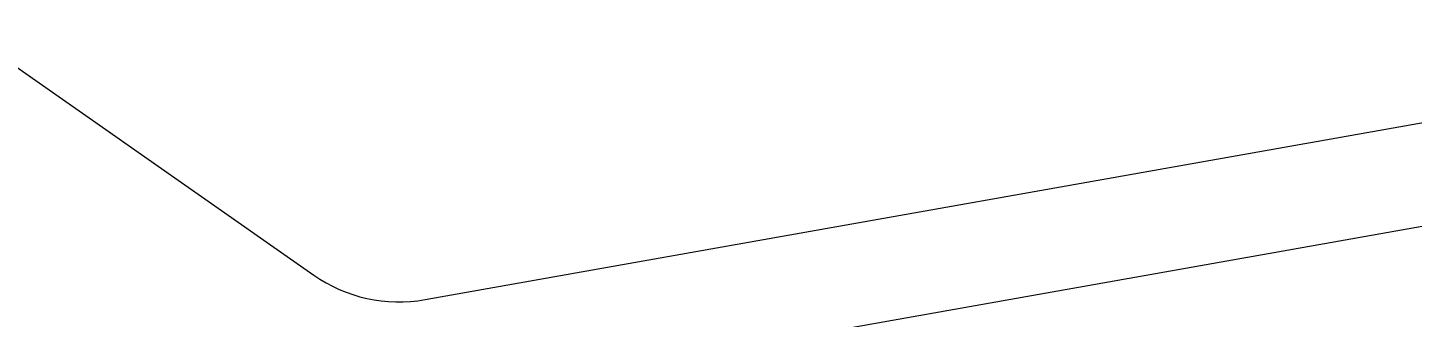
# Model space of a CAD drawing. Header units: millimetres. Extents: x 0 to 627661, y -95767 to 300888.
# Drawn here: x 508930.79 to 508935.89, y 25959.32 to 25960.38 of the extents above; entities that cross this region are included whole.
import ezdxf
from ezdxf.enums import TextEntityAlignment as Align

# ---------------------------------------------------------------- set-up
doc = ezdxf.new("R2018")
doc.units = ezdxf.units.MM
for name, color, linetype, lineweight in [('АР_Маркер экспликации', 239, 'Continuous', 13), ('АР_Номер помещения', 250, 'Continuous', 9), ('АР_Размеры', 175, 'Continuous', 9), ('АР_Сущ Несущая стена', 250, 'Continuous', 50)]:
    doc.layers.add(name, color=color, linetype=linetype, lineweight=lineweight)
doc.layers.add('АР_Названия помещений', color=124, linetype='Continuous', lineweight=5, plot=False)
doc.layers.add('АР_Помещения_площадь', color=19, linetype='Continuous', lineweight=9, plot=False)
doc.styles.add('ISOCPEUR', font='', dxfattribs={"height": 250})
doc.styles.get("Standard").update_dxf_attribs({"font": 'GOST.TTF'})
doc.styles.get('ISOCPEUR').set_extended_font_data('ISOCPEUR', italic=True)

# ---------------------------------------------------------------- blocks, each defined once
blk = doc.blocks.new('*U236')
at = {"color": 7, "style": 'ISOCPEUR', "width": 0.7, "flags": 1}
blk.add_attdef('КАТЕГОРИЯ', (-499.1655, -2092.1864), '', height=250, dxfattribs=at)
at = {"layer": 'АР_Номер помещения', "color": 7, "style": 'ISOCPEUR', "width": 0.7}
blk.add_attdef('НОМЕР_ПОМЕЩЕНИЯ', text='', height=300, dxfattribs=at).set_placement((-13874.5004, 6637.5515), align=Align.MIDDLE_CENTER)
at = {"layer": 'АР_Помещения_площадь', "color": 7, "lineweight": 30, "width": 0.7, "flags": 104}
blk.add_attdef('ИМЯ_ПОМЕЩЕНИЯ', text='', height=100, dxfattribs=at).set_placement((157.6277, 1217.1414), align=Align.MIDDLE_CENTER)
at = {"layer": 'АР_Помещения_площадь', "color": 7, "style": 'ISOCPEUR', "width": 0.7}
blk.add_attdef('ПЛОЩАДЬ_ПОМЕЩЕНИЯ', text='', height=200, dxfattribs=at).set_placement((-12654.5821, 407.6716), align=Align.MIDDLE_RIGHT)
blk = doc.blocks.new('*U234')
at = {"color": 7, "style": 'ISOCPEUR', "width": 0.7, "flags": 1}
blk.add_attdef('КАТЕГОРИЯ', (-499.1655, -2092.1864), '', height=250, dxfattribs=at)
at = {"layer": 'АР_Номер помещения', "color": 7, "style": 'ISOCPEUR', "width": 0.7}
blk.add_attdef('НОМЕР_ПОМЕЩЕНИЯ', text='', height=300, dxfattribs=at).set_placement((-17424.9012, 1870.773), align=Align.MIDDLE_CENTER)
at = {"layer": 'АР_Помещения_площадь', "color": 7, "lineweight": 30, "width": 0.7, "flags": 104}
blk.add_attdef('ИМЯ_ПОМЕЩЕНИЯ', text='', height=100, dxfattribs=at).set_placement((157.6277, 1217.1414), align=Align.MIDDLE_CENTER)
at = {"layer": 'АР_Помещения_площадь', "color": 7, "style": 'ISOCPEUR', "width": 0.7}
blk.add_attdef('ПЛОЩАДЬ_ПОМЕЩЕНИЯ', text='', height=200, dxfattribs=at).set_placement((-12452.8113, 399.3563), align=Align.MIDDLE_RIGHT)

msp = doc.modelspace()

# ---------------------------------------------------------------- linework, layer by layer
at = {"layer": 'АР_Размеры', "color": 5, "lineweight": 9, "ltscale": 100, "transparency": 33554687}
for points in [[(508976.6968, 25970.6544), (508937.0747, 25963.6318), (508936.6796, 25963.0665), (508936.786, 25962.4663), (508937.7464, 25962.6365), (508938.1507, 25960.3555, -0.414362), (508937.9038, 25960.0022), (508931.301, 25958.8319, -0.414326), (508930.0995, 25959.6716)], [(508976.6968, 25970.6544), (508937.0747, 25963.6318), (508936.6796, 25963.0665), (508936.786, 25962.4663), (508937.7464, 25962.6365), (508938.1507, 25960.3555, -0.414362), (508937.9038, 25960.0022), (508931.301, 25958.8319, -0.414326), (508930.0995, 25959.6716)], [(508976.6968, 25970.6544), (508937.0747, 25963.6318), (508936.6796, 25963.0665), (508936.786, 25962.4663), (508937.7464, 25962.6365), (508938.1507, 25960.3555, -0.414362), (508937.9038, 25960.0022), (508931.301, 25958.8319, -0.414326), (508930.0995, 25959.6716)], [(508976.6968, 25970.6544), (508937.0747, 25963.6318), (508936.6796, 25963.0665), (508936.786, 25962.4663), (508937.7464, 25962.6365), (508938.1507, 25960.3555, -0.414362), (508937.9038, 25960.0022), (508931.301, 25958.8319, -0.414326), (508930.0995, 25959.6716)], [(508976.6968, 25970.6544), (508937.0747, 25963.6318), (508936.6796, 25963.0665), (508936.786, 25962.4663), (508937.7464, 25962.6365), (508938.1507, 25960.3555, -0.414362), (508937.9038, 25960.0022), (508931.301, 25958.8319, -0.414326), (508930.0995, 25959.6716)], [(508976.6968, 25970.6544), (508937.0747, 25963.6318), (508936.6796, 25963.0665), (508936.786, 25962.4663), (508937.7464, 25962.6365), (508938.1507, 25960.3555, -0.414362), (508937.9038, 25960.0022), (508931.301, 25958.8319, -0.414326), (508930.0995, 25959.6716)], [(508976.6968, 25970.6544), (508937.0747, 25963.6318), (508936.6796, 25963.0665), (508936.786, 25962.4663), (508937.7464, 25962.6365), (508938.1507, 25960.3555, -0.414362), (508937.9038, 25960.0022), (508931.301, 25958.8319, -0.414326), (508930.0995, 25959.6716)], [(508976.6968, 25970.6544), (508937.0747, 25963.6318), (508936.6796, 25963.0665), (508936.786, 25962.4663), (508937.7464, 25962.6365), (508938.1507, 25960.3555, -0.414362), (508937.9038, 25960.0022), (508931.301, 25958.8319, -0.414326), (508930.0995, 25959.6716)], [(508976.6968, 25970.6544), (508937.0747, 25963.6318), (508936.6796, 25963.0665), (508936.786, 25962.4663), (508937.7464, 25962.6365), (508938.1507, 25960.3555, -0.414362), (508937.9038, 25960.0022), (508931.301, 25958.8319, -0.414326), (508930.0995, 25959.6716)], [(508976.6968, 25970.6544), (508937.0747, 25963.6318), (508936.6796, 25963.0665), (508936.786, 25962.4663), (508937.7464, 25962.6365), (508938.1507, 25960.3555, -0.414362), (508937.9038, 25960.0022), (508931.301, 25958.8319, -0.414326), (508930.0995, 25959.6716)], [(508976.6968, 25970.6544), (508937.0747, 25963.6318), (508936.6796, 25963.0665), (508936.786, 25962.4663), (508937.7464, 25962.6365), (508938.1507, 25960.3555, -0.414362), (508937.9038, 25960.0022), (508931.301, 25958.8319, -0.414326), (508930.0995, 25959.6716)], [(508976.6968, 25970.6544), (508937.0747, 25963.6318), (508936.6796, 25963.0665), (508936.786, 25962.4663), (508937.7464, 25962.6365), (508938.1507, 25960.3555, -0.414362), (508937.9038, 25960.0022), (508931.301, 25958.8319, -0.414326), (508930.0995, 25959.6716)], [(508976.6968, 25970.6544), (508937.0747, 25963.6318), (508936.6796, 25963.0665), (508936.786, 25962.4663), (508937.7464, 25962.6365), (508938.1507, 25960.3555, -0.414362), (508937.9038, 25960.0022), (508931.301, 25958.8319, -0.414326), (508930.0995, 25959.6716)], [(508976.6968, 25970.6544), (508937.0747, 25963.6318), (508936.6796, 25963.0665), (508936.786, 25962.4663), (508937.7464, 25962.6365), (508938.1507, 25960.3555, -0.414362), (508937.9038, 25960.0022), (508931.301, 25958.8319, -0.414326), (508930.0995, 25959.6716)], [(508976.6968, 25970.6544), (508937.0747, 25963.6318), (508936.6796, 25963.0665), (508936.786, 25962.4663), (508937.7464, 25962.6365), (508938.1507, 25960.3555, -0.414362), (508937.9038, 25960.0022), (508931.301, 25958.8319, -0.414326), (508930.0995, 25959.6716)], [(508976.6968, 25970.6544), (508937.0747, 25963.6318), (508936.6796, 25963.0665), (508936.786, 25962.4663), (508937.7464, 25962.6365), (508938.1507, 25960.3555, -0.414362), (508937.9038, 25960.0022), (508931.301, 25958.8319, -0.414326), (508930.0995, 25959.6716)], [(508976.6968, 25970.6544), (508937.0747, 25963.6318), (508936.6796, 25963.0665), (508936.786, 25962.4663), (508937.7464, 25962.6365), (508938.1507, 25960.3555, -0.414362), (508937.9038, 25960.0022), (508931.301, 25958.8319, -0.414326), (508930.0995, 25959.6716)], [(508976.6968, 25970.6544), (508937.0747, 25963.6318), (508936.6796, 25963.0665), (508936.786, 25962.4663), (508937.7464, 25962.6365), (508938.1507, 25960.3555, -0.414362), (508937.9038, 25960.0022), (508931.301, 25958.8319, -0.414326), (508930.0995, 25959.6716)], [(508976.6968, 25970.6544), (508937.0747, 25963.6318), (508936.6796, 25963.0665), (508936.786, 25962.4663), (508937.7464, 25962.6365), (508938.1507, 25960.3555, -0.414362), (508937.9038, 25960.0022), (508931.301, 25958.8319, -0.414326), (508930.0995, 25959.6716)], [(508976.6968, 25970.6544), (508937.0747, 25963.6318), (508936.6796, 25963.0665), (508936.786, 25962.4663), (508937.7464, 25962.6365), (508938.1507, 25960.3555, -0.414362), (508937.9038, 25960.0022), (508931.301, 25958.8319, -0.414326), (508930.0995, 25959.6716)], [(508976.6968, 25970.6544), (508937.0747, 25963.6318), (508936.6796, 25963.0665), (508936.786, 25962.4663), (508937.7464, 25962.6365), (508938.1507, 25960.3555, -0.414362), (508937.9038, 25960.0022), (508931.301, 25958.8319, -0.414326), (508930.0995, 25959.6716)], [(508976.6968, 25970.6544), (508937.0747, 25963.6318), (508936.6796, 25963.0665), (508936.786, 25962.4663), (508937.7464, 25962.6365), (508938.1507, 25960.3555, -0.414362), (508937.9038, 25960.0022), (508931.301, 25958.8319, -0.414326), (508930.0995, 25959.6716)], [(508976.6968, 25970.6544), (508937.0747, 25963.6318), (508936.6796, 25963.0665), (508936.786, 25962.4663), (508937.7464, 25962.6365), (508938.1507, 25960.3555, -0.414362), (508937.9038, 25960.0022), (508931.301, 25958.8319, -0.414326), (508930.0995, 25959.6716)], [(508976.6968, 25970.6544), (508937.0747, 25963.6318), (508936.6796, 25963.0665), (508936.786, 25962.4663), (508937.7464, 25962.6365), (508938.1507, 25960.3555, -0.414362), (508937.9038, 25960.0022), (508931.301, 25958.8319, -0.414326), (508930.0995, 25959.6716)], [(508976.6968, 25970.6544), (508937.0747, 25963.6318), (508936.6796, 25963.0665), (508936.786, 25962.4663), (508937.7464, 25962.6365), (508938.1507, 25960.3555, -0.414362), (508937.9038, 25960.0022), (508931.301, 25958.8319, -0.414326), (508930.0995, 25959.6716)], [(508976.6968, 25970.6544), (508937.0747, 25963.6318), (508936.6796, 25963.0665), (508936.786, 25962.4663), (508937.7464, 25962.6365), (508938.1507, 25960.3555, -0.414362), (508937.9038, 25960.0022), (508931.301, 25958.8319, -0.414326), (508930.0995, 25959.6716)], [(508976.6968, 25970.6544), (508937.0747, 25963.6318), (508936.6796, 25963.0665), (508936.786, 25962.4663), (508937.7464, 25962.6365), (508938.1507, 25960.3555, -0.414362), (508937.9038, 25960.0022), (508931.301, 25958.8319, -0.414326), (508930.0995, 25959.6716)], [(508976.6968, 25970.6544), (508937.0747, 25963.6318), (508936.6796, 25963.0665), (508936.786, 25962.4663), (508937.7464, 25962.6365), (508938.1507, 25960.3555, -0.414362), (508937.9038, 25960.0022), (508931.301, 25958.8319, -0.414326), (508930.0995, 25959.6716)], [(508976.6968, 25970.6544), (508937.0747, 25963.6318), (508936.6796, 25963.0665), (508936.786, 25962.4663), (508937.7464, 25962.6365), (508938.1507, 25960.3555, -0.414362), (508937.9038, 25960.0022), (508931.301, 25958.8319, -0.414326), (508930.0995, 25959.6716)], [(508976.6968, 25970.6544), (508937.0747, 25963.6318), (508936.6796, 25963.0665), (508936.786, 25962.4663), (508937.7464, 25962.6365), (508938.1507, 25960.3555, -0.414362), (508937.9038, 25960.0022), (508931.301, 25958.8319, -0.414326), (508930.0995, 25959.6716)], [(508976.6968, 25970.6544), (508937.0747, 25963.6318), (508936.6796, 25963.0665), (508936.786, 25962.4663), (508937.7464, 25962.6365), (508938.1507, 25960.3555, -0.414362), (508937.9038, 25960.0022), (508931.301, 25958.8319, -0.414326), (508930.0995, 25959.6716)], [(508976.6968, 25970.6544), (508937.0747, 25963.6318), (508936.6796, 25963.0665), (508936.786, 25962.4663), (508937.7464, 25962.6365), (508938.1507, 25960.3555, -0.414362), (508937.9038, 25960.0022), (508931.301, 25958.8319, -0.414326), (508930.0995, 25959.6716)], [(508976.6968, 25970.6544), (508937.0747, 25963.6318), (508936.6796, 25963.0665), (508936.786, 25962.4663), (508937.7464, 25962.6365), (508938.1507, 25960.3555, -0.414362), (508937.9038, 25960.0022), (508931.301, 25958.8319, -0.414326), (508930.0995, 25959.6716)], [(508976.6968, 25970.6544), (508937.0747, 25963.6318), (508936.6796, 25963.0665), (508936.786, 25962.4663), (508937.7464, 25962.6365), (508938.1507, 25960.3555, -0.414362), (508937.9038, 25960.0022), (508931.301, 25958.8319, -0.414326), (508930.0995, 25959.6716)], [(508976.6968, 25970.6544), (508937.0747, 25963.6318), (508936.6796, 25963.0665), (508936.786, 25962.4663), (508937.7464, 25962.6365), (508938.1507, 25960.3555, -0.414362), (508937.9038, 25960.0022), (508931.301, 25958.8319, -0.414326), (508930.0995, 25959.6716)], [(508976.6968, 25970.6544), (508937.0747, 25963.6318), (508936.6796, 25963.0665), (508936.786, 25962.4663), (508937.7464, 25962.6365), (508938.1507, 25960.3555, -0.414362), (508937.9038, 25960.0022), (508931.301, 25958.8319, -0.414326), (508930.0995, 25959.6716)], [(508976.6968, 25970.6544), (508937.0747, 25963.6318), (508936.6796, 25963.0665), (508936.786, 25962.4663), (508937.7464, 25962.6365), (508938.1507, 25960.3555, -0.414362), (508937.9038, 25960.0022), (508931.301, 25958.8319, -0.414326), (508930.0995, 25959.6716)], [(508976.6968, 25970.6544), (508937.0747, 25963.6318), (508936.6796, 25963.0665), (508936.786, 25962.4663), (508937.7464, 25962.6365), (508938.1507, 25960.3555, -0.414362), (508937.9038, 25960.0022), (508931.301, 25958.8319, -0.414326), (508930.0995, 25959.6716)], [(508976.6968, 25970.6544), (508937.0747, 25963.6318), (508936.6796, 25963.0665), (508936.786, 25962.4663), (508937.7464, 25962.6365), (508938.1507, 25960.3555, -0.414362), (508937.9038, 25960.0022), (508931.301, 25958.8319, -0.414326), (508930.0995, 25959.6716)], [(508976.6968, 25970.6544), (508937.0747, 25963.6318), (508936.6796, 25963.0665), (508936.786, 25962.4663), (508937.7464, 25962.6365), (508938.1507, 25960.3555, -0.414362), (508937.9038, 25960.0022), (508931.301, 25958.8319, -0.414326), (508930.0995, 25959.6716)], [(508976.6968, 25970.6544), (508937.0747, 25963.6318), (508936.6796, 25963.0665), (508936.786, 25962.4663), (508937.7464, 25962.6365), (508938.1507, 25960.3555, -0.414362), (508937.9038, 25960.0022), (508931.301, 25958.8319, -0.414326), (508930.0995, 25959.6716)], [(508976.6968, 25970.6544), (508937.0747, 25963.6318), (508936.6796, 25963.0665), (508936.786, 25962.4663), (508937.7464, 25962.6365), (508938.1507, 25960.3555, -0.414362), (508937.9038, 25960.0022), (508931.301, 25958.8319, -0.414326), (508930.0995, 25959.6716)], [(508976.6968, 25970.6544), (508937.0747, 25963.6318), (508936.6796, 25963.0665), (508936.786, 25962.4663), (508937.7464, 25962.6365), (508938.1507, 25960.3555, -0.414362), (508937.9038, 25960.0022), (508931.301, 25958.8319, -0.414326), (508930.0995, 25959.6716)], [(508976.6968, 25970.6544), (508937.0747, 25963.6318), (508936.6796, 25963.0665), (508936.786, 25962.4663), (508937.7464, 25962.6365), (508938.1507, 25960.3555, -0.414362), (508937.9038, 25960.0022), (508931.301, 25958.8319, -0.414326), (508930.0995, 25959.6716)], [(508976.6968, 25970.6544), (508937.0747, 25963.6318), (508936.6796, 25963.0665), (508936.786, 25962.4663), (508937.7464, 25962.6365), (508938.1507, 25960.3555, -0.414362), (508937.9038, 25960.0022), (508931.301, 25958.8319, -0.414326), (508930.0995, 25959.6716)], [(508976.6968, 25970.6544), (508937.0747, 25963.6318), (508936.6796, 25963.0665), (508936.786, 25962.4663), (508937.7464, 25962.6365), (508938.1507, 25960.3555, -0.414362), (508937.9038, 25960.0022), (508931.301, 25958.8319, -0.414326), (508930.0995, 25959.6716)], [(508976.6968, 25970.6544), (508937.0747, 25963.6318), (508936.6796, 25963.0665), (508936.786, 25962.4663), (508937.7464, 25962.6365), (508938.1507, 25960.3555, -0.414362), (508937.9038, 25960.0022), (508931.301, 25958.8319, -0.414326), (508930.0995, 25959.6716)], [(508976.6968, 25970.6544), (508937.0747, 25963.6318), (508936.6796, 25963.0665), (508936.786, 25962.4663), (508937.7464, 25962.6365), (508938.1507, 25960.3555, -0.414362), (508937.9038, 25960.0022), (508931.301, 25958.8319, -0.414326), (508930.0995, 25959.6716)], [(508976.6968, 25970.6544), (508937.0747, 25963.6318), (508936.6796, 25963.0665), (508936.786, 25962.4663), (508937.7464, 25962.6365), (508938.1507, 25960.3555, -0.414362), (508937.9038, 25960.0022), (508931.301, 25958.8319, -0.414326), (508930.0995, 25959.6716)], [(508976.6968, 25970.6544), (508937.0747, 25963.6318), (508936.6796, 25963.0665), (508936.786, 25962.4663), (508937.7464, 25962.6365), (508938.1507, 25960.3555, -0.414362), (508937.9038, 25960.0022), (508931.301, 25958.8319, -0.414326), (508930.0995, 25959.6716)], [(508976.6968, 25970.6544), (508937.0747, 25963.6318), (508936.6796, 25963.0665), (508936.786, 25962.4663), (508937.7464, 25962.6365), (508938.1507, 25960.3555, -0.414362), (508937.9038, 25960.0022), (508931.301, 25958.8319, -0.414326), (508930.0995, 25959.6716)], [(508976.6968, 25970.6544), (508937.0747, 25963.6318), (508936.6796, 25963.0665), (508936.786, 25962.4663), (508937.7464, 25962.6365), (508938.1507, 25960.3555, -0.414362), (508937.9038, 25960.0022), (508931.301, 25958.8319, -0.414326), (508930.0995, 25959.6716)], [(508976.6968, 25970.6544), (508937.0747, 25963.6318), (508936.6796, 25963.0665), (508936.786, 25962.4663), (508937.7464, 25962.6365), (508938.1507, 25960.3555, -0.414362), (508937.9038, 25960.0022), (508931.301, 25958.8319, -0.414326), (508930.0995, 25959.6716)], [(508976.6968, 25970.6544), (508937.0747, 25963.6318), (508936.6796, 25963.0665), (508936.786, 25962.4663), (508937.7464, 25962.6365), (508938.1507, 25960.3555, -0.414362), (508937.9038, 25960.0022), (508931.301, 25958.8319, -0.414326), (508930.0995, 25959.6716)], [(508976.6968, 25970.6544), (508937.0747, 25963.6318), (508936.6796, 25963.0665), (508936.786, 25962.4663), (508937.7464, 25962.6365), (508938.1507, 25960.3555, -0.414362), (508937.9038, 25960.0022), (508931.301, 25958.8319, -0.414326), (508930.0995, 25959.6716)], [(508976.6968, 25970.6544), (508937.0747, 25963.6318), (508936.6796, 25963.0665), (508936.786, 25962.4663), (508937.7464, 25962.6365), (508938.1507, 25960.3555, -0.414362), (508937.9038, 25960.0022), (508931.301, 25958.8319, -0.414326), (508930.0995, 25959.6716)], [(508976.6968, 25970.6544), (508937.0747, 25963.6318), (508936.6796, 25963.0665), (508936.786, 25962.4663), (508937.7464, 25962.6365), (508938.1507, 25960.3555, -0.414362), (508937.9038, 25960.0022), (508931.301, 25958.8319, -0.414326), (508930.0995, 25959.6716)], [(508976.6968, 25970.6544), (508937.0747, 25963.6318), (508936.6796, 25963.0665), (508936.786, 25962.4663), (508937.7464, 25962.6365), (508938.1507, 25960.3555, -0.414362), (508937.9038, 25960.0022), (508931.301, 25958.8319, -0.414326), (508930.0995, 25959.6716)], [(508976.6968, 25970.6544), (508937.0747, 25963.6318), (508936.6796, 25963.0665), (508936.786, 25962.4663), (508937.7464, 25962.6365), (508938.1507, 25960.3555, -0.414362), (508937.9038, 25960.0022), (508931.301, 25958.8319, -0.414326), (508930.0995, 25959.6716)], [(508976.6968, 25970.6544), (508937.0747, 25963.6318), (508936.6796, 25963.0665), (508936.786, 25962.4663), (508937.7464, 25962.6365), (508938.1507, 25960.3555, -0.414362), (508937.9038, 25960.0022), (508931.301, 25958.8319, -0.414326), (508930.0995, 25959.6716)], [(508976.6968, 25970.6544), (508937.0747, 25963.6318), (508936.6796, 25963.0665), (508936.786, 25962.4663), (508937.7464, 25962.6365), (508938.1507, 25960.3555, -0.414362), (508937.9038, 25960.0022), (508931.301, 25958.8319, -0.414326), (508930.0995, 25959.6716)], [(508976.6968, 25970.6544), (508937.0747, 25963.6318), (508936.6796, 25963.0665), (508936.786, 25962.4663), (508937.7464, 25962.6365), (508938.1507, 25960.3555, -0.414362), (508937.9038, 25960.0022), (508931.301, 25958.8319, -0.414326), (508930.0995, 25959.6716)], [(508976.6968, 25970.6544), (508937.0747, 25963.6318), (508936.6796, 25963.0665), (508936.786, 25962.4663), (508937.7464, 25962.6365), (508938.1507, 25960.3555, -0.414362), (508937.9038, 25960.0022), (508931.301, 25958.8319, -0.414326), (508930.0995, 25959.6716)], [(508976.6968, 25970.6544), (508937.0747, 25963.6318), (508936.6796, 25963.0665), (508936.786, 25962.4663), (508937.7464, 25962.6365), (508938.1507, 25960.3555, -0.414362), (508937.9038, 25960.0022), (508931.301, 25958.8319, -0.414326), (508930.0995, 25959.6716)], [(508976.6968, 25970.6544), (508937.0747, 25963.6318), (508936.6796, 25963.0665), (508936.786, 25962.4663), (508937.7464, 25962.6365), (508938.1507, 25960.3555, -0.414362), (508937.9038, 25960.0022), (508931.301, 25958.8319, -0.414326), (508930.0995, 25959.6716)], [(508976.6968, 25970.6544), (508937.0747, 25963.6318), (508936.6796, 25963.0665), (508936.786, 25962.4663), (508937.7464, 25962.6365), (508938.1507, 25960.3555, -0.414362), (508937.9038, 25960.0022), (508931.301, 25958.8319, -0.414326), (508930.0995, 25959.6716)], [(508976.6968, 25970.6544), (508937.0747, 25963.6318), (508936.6796, 25963.0665), (508936.786, 25962.4663), (508937.7464, 25962.6365), (508938.1507, 25960.3555, -0.414362), (508937.9038, 25960.0022), (508931.301, 25958.8319, -0.414326), (508930.0995, 25959.6716)], [(508976.6968, 25970.6544), (508937.0747, 25963.6318), (508936.6796, 25963.0665), (508936.786, 25962.4663), (508937.7464, 25962.6365), (508938.1507, 25960.3555, -0.414362), (508937.9038, 25960.0022), (508931.301, 25958.8319, -0.414326), (508930.0995, 25959.6716)], [(508976.6968, 25970.6544), (508937.0747, 25963.6318), (508936.6796, 25963.0665), (508936.786, 25962.4663), (508937.7464, 25962.6365), (508938.1507, 25960.3555, -0.414362), (508937.9038, 25960.0022), (508931.301, 25958.8319, -0.414326), (508930.0995, 25959.6716)], [(508976.6968, 25970.6544), (508937.0747, 25963.6318), (508936.6796, 25963.0665), (508936.786, 25962.4663), (508937.7464, 25962.6365), (508938.1507, 25960.3555, -0.414362), (508937.9038, 25960.0022), (508931.301, 25958.8319, -0.414326), (508930.0995, 25959.6716)], [(508976.6968, 25970.6544), (508937.0747, 25963.6318), (508936.6796, 25963.0665), (508936.786, 25962.4663), (508937.7464, 25962.6365), (508938.1507, 25960.3555, -0.414362), (508937.9038, 25960.0022), (508931.301, 25958.8319, -0.414326), (508930.0995, 25959.6716)], [(508976.6968, 25970.6544), (508937.0747, 25963.6318), (508936.6796, 25963.0665), (508936.786, 25962.4663), (508937.7464, 25962.6365), (508938.1507, 25960.3555, -0.414362), (508937.9038, 25960.0022), (508931.301, 25958.8319, -0.414326), (508930.0995, 25959.6716)], [(508976.6968, 25970.6544), (508937.0747, 25963.6318), (508936.6796, 25963.0665), (508936.786, 25962.4663), (508937.7464, 25962.6365), (508938.1507, 25960.3555, -0.414362), (508937.9038, 25960.0022), (508931.301, 25958.8319, -0.414326), (508930.0995, 25959.6716)], [(508976.6968, 25970.6544), (508937.0747, 25963.6318), (508936.6796, 25963.0665), (508936.786, 25962.4663), (508937.7464, 25962.6365), (508938.1507, 25960.3555, -0.414362), (508937.9038, 25960.0022), (508931.301, 25958.8319, -0.414326), (508930.0995, 25959.6716)], [(508976.6968, 25970.6544), (508937.0747, 25963.6318), (508936.6796, 25963.0665), (508936.786, 25962.4663), (508937.7464, 25962.6365), (508938.1507, 25960.3555, -0.414362), (508937.9038, 25960.0022), (508931.301, 25958.8319, -0.414326), (508930.0995, 25959.6716)], [(508976.6968, 25970.6544), (508937.0747, 25963.6318), (508936.6796, 25963.0665), (508936.786, 25962.4663), (508937.7464, 25962.6365), (508938.1507, 25960.3555, -0.414362), (508937.9038, 25960.0022), (508931.301, 25958.8319, -0.414326), (508930.0995, 25959.6716)], [(508976.6968, 25970.6544), (508937.0747, 25963.6318), (508936.6796, 25963.0665), (508936.786, 25962.4663), (508937.7464, 25962.6365), (508938.1507, 25960.3555, -0.414362), (508937.9038, 25960.0022), (508931.301, 25958.8319, -0.414326), (508930.0995, 25959.6716)], [(508976.6968, 25970.6544), (508937.0747, 25963.6318), (508936.6796, 25963.0665), (508936.786, 25962.4663), (508937.7464, 25962.6365), (508938.1507, 25960.3555, -0.414362), (508937.9038, 25960.0022), (508931.301, 25958.8319, -0.414326), (508930.0995, 25959.6716)], [(508930.4304, 25960.46), (508931.8436, 25959.4722, 0.198883), (508932.2537, 25959.3817), (508936.3354, 25960.1051, 0.198883), (508936.6893, 25960.3311), (508937.677, 25961.7444, 0.668339), (508937.4952, 25962.0292), (508937.2551, 25961.9867, -0.4144), (508937.0431, 25962.1348), (508936.8304, 25963.3353, -0.710202), (508937.5331, 25963.7296, 0.228696), (508937.8902, 25963.6291), (508947.0637, 25965.255, 0.414362)], [(508930.4304, 25960.46), (508931.8436, 25959.4722, 0.198883), (508932.2537, 25959.3817), (508936.3354, 25960.1051, 0.198883), (508936.6893, 25960.3311), (508937.677, 25961.7444, 0.668339), (508937.4952, 25962.0292), (508937.2551, 25961.9867, -0.4144), (508937.0431, 25962.1348), (508936.8304, 25963.3353, -0.710202), (508937.5331, 25963.7296, 0.228696), (508937.8902, 25963.6291), (508947.0637, 25965.255, 0.414362)], [(508930.4304, 25960.46), (508931.8436, 25959.4722, 0.198883), (508932.2537, 25959.3817), (508936.3354, 25960.1051, 0.198883), (508936.6893, 25960.3311), (508937.677, 25961.7444, 0.668339), (508937.4952, 25962.0292), (508937.2551, 25961.9867, -0.4144), (508937.0431, 25962.1348), (508936.8304, 25963.3353, -0.710202), (508937.5331, 25963.7296, 0.228696), (508937.8902, 25963.6291), (508947.0637, 25965.255, 0.414362)], [(508930.4304, 25960.46), (508931.8436, 25959.4722, 0.198883), (508932.2537, 25959.3817), (508936.3354, 25960.1051, 0.198883), (508936.6893, 25960.3311), (508937.677, 25961.7444, 0.668339), (508937.4952, 25962.0292), (508937.2551, 25961.9867, -0.4144), (508937.0431, 25962.1348), (508936.8304, 25963.3353, -0.710202), (508937.5331, 25963.7296, 0.228696), (508937.8902, 25963.6291), (508947.0637, 25965.255, 0.414362)], [(508930.4304, 25960.46), (508931.8436, 25959.4722, 0.198883), (508932.2537, 25959.3817), (508936.3354, 25960.1051, 0.198883), (508936.6893, 25960.3311), (508937.677, 25961.7444, 0.668339), (508937.4952, 25962.0292), (508937.2551, 25961.9867, -0.4144), (508937.0431, 25962.1348), (508936.8304, 25963.3353, -0.710202), (508937.5331, 25963.7296, 0.228696), (508937.8902, 25963.6291), (508947.0637, 25965.255, 0.414362)], [(508930.4304, 25960.46), (508931.8436, 25959.4722, 0.198883), (508932.2537, 25959.3817), (508936.3354, 25960.1051, 0.198883), (508936.6893, 25960.3311), (508937.677, 25961.7444, 0.668339), (508937.4952, 25962.0292), (508937.2551, 25961.9867, -0.4144), (508937.0431, 25962.1348), (508936.8304, 25963.3353, -0.710202), (508937.5331, 25963.7296, 0.228696), (508937.8902, 25963.6291), (508947.0637, 25965.255, 0.414362)], [(508930.4304, 25960.46), (508931.8436, 25959.4722, 0.198883), (508932.2537, 25959.3817), (508936.3354, 25960.1051, 0.198883), (508936.6893, 25960.3311), (508937.677, 25961.7444, 0.668339), (508937.4952, 25962.0292), (508937.2551, 25961.9867, -0.4144), (508937.0431, 25962.1348), (508936.8304, 25963.3353, -0.710202), (508937.5331, 25963.7296, 0.228696), (508937.8902, 25963.6291), (508947.0637, 25965.255, 0.414362)], [(508930.4304, 25960.46), (508931.8436, 25959.4722, 0.198883), (508932.2537, 25959.3817), (508936.3354, 25960.1051, 0.198883), (508936.6893, 25960.3311), (508937.677, 25961.7444, 0.668339), (508937.4952, 25962.0292), (508937.2551, 25961.9867, -0.4144), (508937.0431, 25962.1348), (508936.8304, 25963.3353, -0.710202), (508937.5331, 25963.7296, 0.228696), (508937.8902, 25963.6291), (508947.0637, 25965.255, 0.414362)], [(508930.4304, 25960.46), (508931.8436, 25959.4722, 0.198883), (508932.2537, 25959.3817), (508936.3354, 25960.1051, 0.198883), (508936.6893, 25960.3311), (508937.677, 25961.7444, 0.668339), (508937.4952, 25962.0292), (508937.2551, 25961.9867, -0.4144), (508937.0431, 25962.1348), (508936.8304, 25963.3353, -0.710202), (508937.5331, 25963.7296, 0.228696), (508937.8902, 25963.6291), (508947.0637, 25965.255, 0.414362)], [(508930.4304, 25960.46), (508931.8436, 25959.4722, 0.198883), (508932.2537, 25959.3817), (508936.3354, 25960.1051, 0.198883), (508936.6893, 25960.3311), (508937.677, 25961.7444, 0.668339), (508937.4952, 25962.0292), (508937.2551, 25961.9867, -0.4144), (508937.0431, 25962.1348), (508936.8304, 25963.3353, -0.710202), (508937.5331, 25963.7296, 0.228696), (508937.8902, 25963.6291), (508947.0637, 25965.255, 0.414362)], [(508930.4304, 25960.46), (508931.8436, 25959.4722, 0.198883), (508932.2537, 25959.3817), (508936.3354, 25960.1051, 0.198883), (508936.6893, 25960.3311), (508937.677, 25961.7444, 0.668339), (508937.4952, 25962.0292), (508937.2551, 25961.9867, -0.4144), (508937.0431, 25962.1348), (508936.8304, 25963.3353, -0.710202), (508937.5331, 25963.7296, 0.228696), (508937.8902, 25963.6291), (508947.0637, 25965.255, 0.414362)], [(508930.4304, 25960.46), (508931.8436, 25959.4722, 0.198883), (508932.2537, 25959.3817), (508936.3354, 25960.1051, 0.198883), (508936.6893, 25960.3311), (508937.677, 25961.7444, 0.668339), (508937.4952, 25962.0292), (508937.2551, 25961.9867, -0.4144), (508937.0431, 25962.1348), (508936.8304, 25963.3353, -0.710202), (508937.5331, 25963.7296, 0.228696), (508937.8902, 25963.6291), (508947.0637, 25965.255, 0.414362)], [(508930.4304, 25960.46), (508931.8436, 25959.4722, 0.198883), (508932.2537, 25959.3817), (508936.3354, 25960.1051, 0.198883), (508936.6893, 25960.3311), (508937.677, 25961.7444, 0.668339), (508937.4952, 25962.0292), (508937.2551, 25961.9867, -0.4144), (508937.0431, 25962.1348), (508936.8304, 25963.3353, -0.710202), (508937.5331, 25963.7296, 0.228696), (508937.8902, 25963.6291), (508947.0637, 25965.255, 0.414362)], [(508930.4304, 25960.46), (508931.8436, 25959.4722, 0.198883), (508932.2537, 25959.3817), (508936.3354, 25960.1051, 0.198883), (508936.6893, 25960.3311), (508937.677, 25961.7444, 0.668339), (508937.4952, 25962.0292), (508937.2551, 25961.9867, -0.4144), (508937.0431, 25962.1348), (508936.8304, 25963.3353, -0.710202), (508937.5331, 25963.7296, 0.228696), (508937.8902, 25963.6291), (508947.0637, 25965.255, 0.414362)], [(508930.4304, 25960.46), (508931.8436, 25959.4722, 0.198883), (508932.2537, 25959.3817), (508936.3354, 25960.1051, 0.198883), (508936.6893, 25960.3311), (508937.677, 25961.7444, 0.668339), (508937.4952, 25962.0292), (508937.2551, 25961.9867, -0.4144), (508937.0431, 25962.1348), (508936.8304, 25963.3353, -0.710202), (508937.5331, 25963.7296, 0.228696), (508937.8902, 25963.6291), (508947.0637, 25965.255, 0.414362)], [(508930.4304, 25960.46), (508931.8436, 25959.4722, 0.198883), (508932.2537, 25959.3817), (508936.3354, 25960.1051, 0.198883), (508936.6893, 25960.3311), (508937.677, 25961.7444, 0.668339), (508937.4952, 25962.0292), (508937.2551, 25961.9867, -0.4144), (508937.0431, 25962.1348), (508936.8304, 25963.3353, -0.710202), (508937.5331, 25963.7296, 0.228696), (508937.8902, 25963.6291), (508947.0637, 25965.255, 0.414362)], [(508930.4304, 25960.46), (508931.8436, 25959.4722, 0.198883), (508932.2537, 25959.3817), (508936.3354, 25960.1051, 0.198883), (508936.6893, 25960.3311), (508937.677, 25961.7444, 0.668339), (508937.4952, 25962.0292), (508937.2551, 25961.9867, -0.4144), (508937.0431, 25962.1348), (508936.8304, 25963.3353, -0.710202), (508937.5331, 25963.7296, 0.228696), (508937.8902, 25963.6291), (508947.0637, 25965.255, 0.414362)], [(508930.4304, 25960.46), (508931.8436, 25959.4722, 0.198883), (508932.2537, 25959.3817), (508936.3354, 25960.1051, 0.198883), (508936.6893, 25960.3311), (508937.677, 25961.7444, 0.668339), (508937.4952, 25962.0292), (508937.2551, 25961.9867, -0.4144), (508937.0431, 25962.1348), (508936.8304, 25963.3353, -0.710202), (508937.5331, 25963.7296, 0.228696), (508937.8902, 25963.6291), (508947.0637, 25965.255, 0.414362)], [(508930.4304, 25960.46), (508931.8436, 25959.4722, 0.198883), (508932.2537, 25959.3817), (508936.3354, 25960.1051, 0.198883), (508936.6893, 25960.3311), (508937.677, 25961.7444, 0.668339), (508937.4952, 25962.0292), (508937.2551, 25961.9867, -0.4144), (508937.0431, 25962.1348), (508936.8304, 25963.3353, -0.710202), (508937.5331, 25963.7296, 0.228696), (508937.8902, 25963.6291), (508947.0637, 25965.255, 0.414362)], [(508930.4304, 25960.46), (508931.8436, 25959.4722, 0.198883), (508932.2537, 25959.3817), (508936.3354, 25960.1051, 0.198883), (508936.6893, 25960.3311), (508937.677, 25961.7444, 0.668339), (508937.4952, 25962.0292), (508937.2551, 25961.9867, -0.4144), (508937.0431, 25962.1348), (508936.8304, 25963.3353, -0.710202), (508937.5331, 25963.7296, 0.228696), (508937.8902, 25963.6291), (508947.0637, 25965.255, 0.414362)], [(508930.4304, 25960.46), (508931.8436, 25959.4722, 0.198883), (508932.2537, 25959.3817), (508936.3354, 25960.1051, 0.198883), (508936.6893, 25960.3311), (508937.677, 25961.7444, 0.668339), (508937.4952, 25962.0292), (508937.2551, 25961.9867, -0.4144), (508937.0431, 25962.1348), (508936.8304, 25963.3353, -0.710202), (508937.5331, 25963.7296, 0.228696), (508937.8902, 25963.6291), (508947.0637, 25965.255, 0.414362)], [(508930.4304, 25960.46), (508931.8436, 25959.4722, 0.198883), (508932.2537, 25959.3817), (508936.3354, 25960.1051, 0.198883), (508936.6893, 25960.3311), (508937.677, 25961.7444, 0.668339), (508937.4952, 25962.0292), (508937.2551, 25961.9867, -0.4144), (508937.0431, 25962.1348), (508936.8304, 25963.3353, -0.710202), (508937.5331, 25963.7296, 0.228696), (508937.8902, 25963.6291), (508947.0637, 25965.255, 0.414362)], [(508930.4304, 25960.46), (508931.8436, 25959.4722, 0.198883), (508932.2537, 25959.3817), (508936.3354, 25960.1051, 0.198883), (508936.6893, 25960.3311), (508937.677, 25961.7444, 0.668339), (508937.4952, 25962.0292), (508937.2551, 25961.9867, -0.4144), (508937.0431, 25962.1348), (508936.8304, 25963.3353, -0.710202), (508937.5331, 25963.7296, 0.228696), (508937.8902, 25963.6291), (508947.0637, 25965.255, 0.414362)], [(508930.4304, 25960.46), (508931.8436, 25959.4722, 0.198883), (508932.2537, 25959.3817), (508936.3354, 25960.1051, 0.198883), (508936.6893, 25960.3311), (508937.677, 25961.7444, 0.668339), (508937.4952, 25962.0292), (508937.2551, 25961.9867, -0.4144), (508937.0431, 25962.1348), (508936.8304, 25963.3353, -0.710202), (508937.5331, 25963.7296, 0.228696), (508937.8902, 25963.6291), (508947.0637, 25965.255, 0.414362)], [(508930.4304, 25960.46), (508931.8436, 25959.4722, 0.198883), (508932.2537, 25959.3817), (508936.3354, 25960.1051, 0.198883), (508936.6893, 25960.3311), (508937.677, 25961.7444, 0.668339), (508937.4952, 25962.0292), (508937.2551, 25961.9867, -0.4144), (508937.0431, 25962.1348), (508936.8304, 25963.3353, -0.710202), (508937.5331, 25963.7296, 0.228696), (508937.8902, 25963.6291), (508947.0637, 25965.255, 0.414362)], [(508930.4304, 25960.46), (508931.8436, 25959.4722, 0.198883), (508932.2537, 25959.3817), (508936.3354, 25960.1051, 0.198883), (508936.6893, 25960.3311), (508937.677, 25961.7444, 0.668339), (508937.4952, 25962.0292), (508937.2551, 25961.9867, -0.4144), (508937.0431, 25962.1348), (508936.8304, 25963.3353, -0.710202), (508937.5331, 25963.7296, 0.228696), (508937.8902, 25963.6291), (508947.0637, 25965.255, 0.414362)], [(508930.4304, 25960.46), (508931.8436, 25959.4722, 0.198883), (508932.2537, 25959.3817), (508936.3354, 25960.1051, 0.198883), (508936.6893, 25960.3311), (508937.677, 25961.7444, 0.668339), (508937.4952, 25962.0292), (508937.2551, 25961.9867, -0.4144), (508937.0431, 25962.1348), (508936.8304, 25963.3353, -0.710202), (508937.5331, 25963.7296, 0.228696), (508937.8902, 25963.6291), (508947.0637, 25965.255, 0.414362)], [(508930.4304, 25960.46), (508931.8436, 25959.4722, 0.198883), (508932.2537, 25959.3817), (508936.3354, 25960.1051, 0.198883), (508936.6893, 25960.3311), (508937.677, 25961.7444, 0.668339), (508937.4952, 25962.0292), (508937.2551, 25961.9867, -0.4144), (508937.0431, 25962.1348), (508936.8304, 25963.3353, -0.710202), (508937.5331, 25963.7296, 0.228696), (508937.8902, 25963.6291), (508947.0637, 25965.255, 0.414362)], [(508930.4304, 25960.46), (508931.8436, 25959.4722, 0.198883), (508932.2537, 25959.3817), (508936.3354, 25960.1051, 0.198883), (508936.6893, 25960.3311), (508937.677, 25961.7444, 0.668339), (508937.4952, 25962.0292), (508937.2551, 25961.9867, -0.4144), (508937.0431, 25962.1348), (508936.8304, 25963.3353, -0.710202), (508937.5331, 25963.7296, 0.228696), (508937.8902, 25963.6291), (508947.0637, 25965.255, 0.414362)], [(508930.4304, 25960.46), (508931.8436, 25959.4722, 0.198883), (508932.2537, 25959.3817), (508936.3354, 25960.1051, 0.198883), (508936.6893, 25960.3311), (508937.677, 25961.7444, 0.668339), (508937.4952, 25962.0292), (508937.2551, 25961.9867, -0.4144), (508937.0431, 25962.1348), (508936.8304, 25963.3353, -0.710202), (508937.5331, 25963.7296, 0.228696), (508937.8902, 25963.6291), (508947.0637, 25965.255, 0.414362)], [(508930.4304, 25960.46), (508931.8436, 25959.4722, 0.198883), (508932.2537, 25959.3817), (508936.3354, 25960.1051, 0.198883), (508936.6893, 25960.3311), (508937.677, 25961.7444, 0.668339), (508937.4952, 25962.0292), (508937.2551, 25961.9867, -0.4144), (508937.0431, 25962.1348), (508936.8304, 25963.3353, -0.710202), (508937.5331, 25963.7296, 0.228696), (508937.8902, 25963.6291), (508947.0637, 25965.255, 0.414362)], [(508930.4304, 25960.46), (508931.8436, 25959.4722, 0.198883), (508932.2537, 25959.3817), (508936.3354, 25960.1051, 0.198883), (508936.6893, 25960.3311), (508937.677, 25961.7444, 0.668339), (508937.4952, 25962.0292), (508937.2551, 25961.9867, -0.4144), (508937.0431, 25962.1348), (508936.8304, 25963.3353, -0.710202), (508937.5331, 25963.7296, 0.228696), (508937.8902, 25963.6291), (508947.0637, 25965.255, 0.414362)], [(508930.4304, 25960.46), (508931.8436, 25959.4722, 0.198883), (508932.2537, 25959.3817), (508936.3354, 25960.1051, 0.198883), (508936.6893, 25960.3311), (508937.677, 25961.7444, 0.668339), (508937.4952, 25962.0292), (508937.2551, 25961.9867, -0.4144), (508937.0431, 25962.1348), (508936.8304, 25963.3353, -0.710202), (508937.5331, 25963.7296, 0.228696), (508937.8902, 25963.6291), (508947.0637, 25965.255, 0.414362)], [(508930.4304, 25960.46), (508931.8436, 25959.4722, 0.198883), (508932.2537, 25959.3817), (508936.3354, 25960.1051, 0.198883), (508936.6893, 25960.3311), (508937.677, 25961.7444, 0.668339), (508937.4952, 25962.0292), (508937.2551, 25961.9867, -0.4144), (508937.0431, 25962.1348), (508936.8304, 25963.3353, -0.710202), (508937.5331, 25963.7296, 0.228696), (508937.8902, 25963.6291), (508947.0637, 25965.255, 0.414362)], [(508930.4304, 25960.46), (508931.8436, 25959.4722, 0.198883), (508932.2537, 25959.3817), (508936.3354, 25960.1051, 0.198883), (508936.6893, 25960.3311), (508937.677, 25961.7444, 0.668339), (508937.4952, 25962.0292), (508937.2551, 25961.9867, -0.4144), (508937.0431, 25962.1348), (508936.8304, 25963.3353, -0.710202), (508937.5331, 25963.7296, 0.228696), (508937.8902, 25963.6291), (508947.0637, 25965.255, 0.414362)], [(508930.4304, 25960.46), (508931.8436, 25959.4722, 0.198883), (508932.2537, 25959.3817), (508936.3354, 25960.1051, 0.198883), (508936.6893, 25960.3311), (508937.677, 25961.7444, 0.668339), (508937.4952, 25962.0292), (508937.2551, 25961.9867, -0.4144), (508937.0431, 25962.1348), (508936.8304, 25963.3353, -0.710202), (508937.5331, 25963.7296, 0.228696), (508937.8902, 25963.6291), (508947.0637, 25965.255, 0.414362)], [(508930.4304, 25960.46), (508931.8436, 25959.4722, 0.198883), (508932.2537, 25959.3817), (508936.3354, 25960.1051, 0.198883), (508936.6893, 25960.3311), (508937.677, 25961.7444, 0.668339), (508937.4952, 25962.0292), (508937.2551, 25961.9867, -0.4144), (508937.0431, 25962.1348), (508936.8304, 25963.3353, -0.710202), (508937.5331, 25963.7296, 0.228696), (508937.8902, 25963.6291), (508947.0637, 25965.255, 0.414362)], [(508930.4304, 25960.46), (508931.8436, 25959.4722, 0.198883), (508932.2537, 25959.3817), (508936.3354, 25960.1051, 0.198883), (508936.6893, 25960.3311), (508937.677, 25961.7444, 0.668339), (508937.4952, 25962.0292), (508937.2551, 25961.9867, -0.4144), (508937.0431, 25962.1348), (508936.8304, 25963.3353, -0.710202), (508937.5331, 25963.7296, 0.228696), (508937.8902, 25963.6291), (508947.0637, 25965.255, 0.414362)], [(508930.4304, 25960.46), (508931.8436, 25959.4722, 0.198883), (508932.2537, 25959.3817), (508936.3354, 25960.1051, 0.198883), (508936.6893, 25960.3311), (508937.677, 25961.7444, 0.668339), (508937.4952, 25962.0292), (508937.2551, 25961.9867, -0.4144), (508937.0431, 25962.1348), (508936.8304, 25963.3353, -0.710202), (508937.5331, 25963.7296, 0.228696), (508937.8902, 25963.6291), (508947.0637, 25965.255, 0.414362)], [(508930.4304, 25960.46), (508931.8436, 25959.4722, 0.198883), (508932.2537, 25959.3817), (508936.3354, 25960.1051, 0.198883), (508936.6893, 25960.3311), (508937.677, 25961.7444, 0.668339), (508937.4952, 25962.0292), (508937.2551, 25961.9867, -0.4144), (508937.0431, 25962.1348), (508936.8304, 25963.3353, -0.710202), (508937.5331, 25963.7296, 0.228696), (508937.8902, 25963.6291), (508947.0637, 25965.255, 0.414362)], [(508930.4304, 25960.46), (508931.8436, 25959.4722, 0.198883), (508932.2537, 25959.3817), (508936.3354, 25960.1051, 0.198883), (508936.6893, 25960.3311), (508937.677, 25961.7444, 0.668339), (508937.4952, 25962.0292), (508937.2551, 25961.9867, -0.4144), (508937.0431, 25962.1348), (508936.8304, 25963.3353, -0.710202), (508937.5331, 25963.7296, 0.228696), (508937.8902, 25963.6291), (508947.0637, 25965.255, 0.414362)], [(508930.4304, 25960.46), (508931.8436, 25959.4722, 0.198883), (508932.2537, 25959.3817), (508936.3354, 25960.1051, 0.198883), (508936.6893, 25960.3311), (508937.677, 25961.7444, 0.668339), (508937.4952, 25962.0292), (508937.2551, 25961.9867, -0.4144), (508937.0431, 25962.1348), (508936.8304, 25963.3353, -0.710202), (508937.5331, 25963.7296, 0.228696), (508937.8902, 25963.6291), (508947.0637, 25965.255, 0.414362)], [(508930.4304, 25960.46), (508931.8436, 25959.4722, 0.198883), (508932.2537, 25959.3817), (508936.3354, 25960.1051, 0.198883), (508936.6893, 25960.3311), (508937.677, 25961.7444, 0.668339), (508937.4952, 25962.0292), (508937.2551, 25961.9867, -0.4144), (508937.0431, 25962.1348), (508936.8304, 25963.3353, -0.710202), (508937.5331, 25963.7296, 0.228696), (508937.8902, 25963.6291), (508947.0637, 25965.255, 0.414362)], [(508930.4304, 25960.46), (508931.8436, 25959.4722, 0.198883), (508932.2537, 25959.3817), (508936.3354, 25960.1051, 0.198883), (508936.6893, 25960.3311), (508937.677, 25961.7444, 0.668339), (508937.4952, 25962.0292), (508937.2551, 25961.9867, -0.4144), (508937.0431, 25962.1348), (508936.8304, 25963.3353, -0.710202), (508937.5331, 25963.7296, 0.228696), (508937.8902, 25963.6291), (508947.0637, 25965.255, 0.414362)], [(508930.4304, 25960.46), (508931.8436, 25959.4722, 0.198883), (508932.2537, 25959.3817), (508936.3354, 25960.1051, 0.198883), (508936.6893, 25960.3311), (508937.677, 25961.7444, 0.668339), (508937.4952, 25962.0292), (508937.2551, 25961.9867, -0.4144), (508937.0431, 25962.1348), (508936.8304, 25963.3353, -0.710202), (508937.5331, 25963.7296, 0.228696), (508937.8902, 25963.6291), (508947.0637, 25965.255, 0.414362)], [(508930.4304, 25960.46), (508931.8436, 25959.4722, 0.198883), (508932.2537, 25959.3817), (508936.3354, 25960.1051, 0.198883), (508936.6893, 25960.3311), (508937.677, 25961.7444, 0.668339), (508937.4952, 25962.0292), (508937.2551, 25961.9867, -0.4144), (508937.0431, 25962.1348), (508936.8304, 25963.3353, -0.710202), (508937.5331, 25963.7296, 0.228696), (508937.8902, 25963.6291), (508947.0637, 25965.255, 0.414362)], [(508930.4304, 25960.46), (508931.8436, 25959.4722, 0.198883), (508932.2537, 25959.3817), (508936.3354, 25960.1051, 0.198883), (508936.6893, 25960.3311), (508937.677, 25961.7444, 0.668339), (508937.4952, 25962.0292), (508937.2551, 25961.9867, -0.4144), (508937.0431, 25962.1348), (508936.8304, 25963.3353, -0.710202), (508937.5331, 25963.7296, 0.228696), (508937.8902, 25963.6291), (508947.0637, 25965.255, 0.414362)], [(508930.4304, 25960.46), (508931.8436, 25959.4722, 0.198883), (508932.2537, 25959.3817), (508936.3354, 25960.1051, 0.198883), (508936.6893, 25960.3311), (508937.677, 25961.7444, 0.668339), (508937.4952, 25962.0292), (508937.2551, 25961.9867, -0.4144), (508937.0431, 25962.1348), (508936.8304, 25963.3353, -0.710202), (508937.5331, 25963.7296, 0.228696), (508937.8902, 25963.6291), (508947.0637, 25965.255, 0.414362)], [(508930.4304, 25960.46), (508931.8436, 25959.4722, 0.198883), (508932.2537, 25959.3817), (508936.3354, 25960.1051, 0.198883), (508936.6893, 25960.3311), (508937.677, 25961.7444, 0.668339), (508937.4952, 25962.0292), (508937.2551, 25961.9867, -0.4144), (508937.0431, 25962.1348), (508936.8304, 25963.3353, -0.710202), (508937.5331, 25963.7296, 0.228696), (508937.8902, 25963.6291), (508947.0637, 25965.255, 0.414362)], [(508930.4304, 25960.46), (508931.8436, 25959.4722, 0.198883), (508932.2537, 25959.3817), (508936.3354, 25960.1051, 0.198883), (508936.6893, 25960.3311), (508937.677, 25961.7444, 0.668339), (508937.4952, 25962.0292), (508937.2551, 25961.9867, -0.4144), (508937.0431, 25962.1348), (508936.8304, 25963.3353, -0.710202), (508937.5331, 25963.7296, 0.228696), (508937.8902, 25963.6291), (508947.0637, 25965.255, 0.414362)], [(508930.4304, 25960.46), (508931.8436, 25959.4722, 0.198883), (508932.2537, 25959.3817), (508936.3354, 25960.1051, 0.198883), (508936.6893, 25960.3311), (508937.677, 25961.7444, 0.668339), (508937.4952, 25962.0292), (508937.2551, 25961.9867, -0.4144), (508937.0431, 25962.1348), (508936.8304, 25963.3353, -0.710202), (508937.5331, 25963.7296, 0.228696), (508937.8902, 25963.6291), (508947.0637, 25965.255, 0.414362)], [(508930.4304, 25960.46), (508931.8436, 25959.4722, 0.198883), (508932.2537, 25959.3817), (508936.3354, 25960.1051, 0.198883), (508936.6893, 25960.3311), (508937.677, 25961.7444, 0.668339), (508937.4952, 25962.0292), (508937.2551, 25961.9867, -0.4144), (508937.0431, 25962.1348), (508936.8304, 25963.3353, -0.710202), (508937.5331, 25963.7296, 0.228696), (508937.8902, 25963.6291), (508947.0637, 25965.255, 0.414362)], [(508930.4304, 25960.46), (508931.8436, 25959.4722, 0.198883), (508932.2537, 25959.3817), (508936.3354, 25960.1051, 0.198883), (508936.6893, 25960.3311), (508937.677, 25961.7444, 0.668339), (508937.4952, 25962.0292), (508937.2551, 25961.9867, -0.4144), (508937.0431, 25962.1348), (508936.8304, 25963.3353, -0.710202), (508937.5331, 25963.7296, 0.228696), (508937.8902, 25963.6291), (508947.0637, 25965.255, 0.414362)], [(508930.4304, 25960.46), (508931.8436, 25959.4722, 0.198883), (508932.2537, 25959.3817), (508936.3354, 25960.1051, 0.198883), (508936.6893, 25960.3311), (508937.677, 25961.7444, 0.668339), (508937.4952, 25962.0292), (508937.2551, 25961.9867, -0.4144), (508937.0431, 25962.1348), (508936.8304, 25963.3353, -0.710202), (508937.5331, 25963.7296, 0.228696), (508937.8902, 25963.6291), (508947.0637, 25965.255, 0.414362)], [(508930.4304, 25960.46), (508931.8436, 25959.4722, 0.198883), (508932.2537, 25959.3817), (508936.3354, 25960.1051, 0.198883), (508936.6893, 25960.3311), (508937.677, 25961.7444, 0.668339), (508937.4952, 25962.0292), (508937.2551, 25961.9867, -0.4144), (508937.0431, 25962.1348), (508936.8304, 25963.3353, -0.710202), (508937.5331, 25963.7296, 0.228696), (508937.8902, 25963.6291), (508947.0637, 25965.255, 0.414362)], [(508930.4304, 25960.46), (508931.8436, 25959.4722, 0.198883), (508932.2537, 25959.3817), (508936.3354, 25960.1051, 0.198883), (508936.6893, 25960.3311), (508937.677, 25961.7444, 0.668339), (508937.4952, 25962.0292), (508937.2551, 25961.9867, -0.4144), (508937.0431, 25962.1348), (508936.8304, 25963.3353, -0.710202), (508937.5331, 25963.7296, 0.228696), (508937.8902, 25963.6291), (508947.0637, 25965.255, 0.414362)], [(508930.4304, 25960.46), (508931.8436, 25959.4722, 0.198883), (508932.2537, 25959.3817), (508936.3354, 25960.1051, 0.198883), (508936.6893, 25960.3311), (508937.677, 25961.7444, 0.668339), (508937.4952, 25962.0292), (508937.2551, 25961.9867, -0.4144), (508937.0431, 25962.1348), (508936.8304, 25963.3353, -0.710202), (508937.5331, 25963.7296, 0.228696), (508937.8902, 25963.6291), (508947.0637, 25965.255, 0.414362)], [(508930.4304, 25960.46), (508931.8436, 25959.4722, 0.198883), (508932.2537, 25959.3817), (508936.3354, 25960.1051, 0.198883), (508936.6893, 25960.3311), (508937.677, 25961.7444, 0.668339), (508937.4952, 25962.0292), (508937.2551, 25961.9867, -0.4144), (508937.0431, 25962.1348), (508936.8304, 25963.3353, -0.710202), (508937.5331, 25963.7296, 0.228696), (508937.8902, 25963.6291), (508947.0637, 25965.255, 0.414362)], [(508930.4304, 25960.46), (508931.8436, 25959.4722, 0.198883), (508932.2537, 25959.3817), (508936.3354, 25960.1051, 0.198883), (508936.6893, 25960.3311), (508937.677, 25961.7444, 0.668339), (508937.4952, 25962.0292), (508937.2551, 25961.9867, -0.4144), (508937.0431, 25962.1348), (508936.8304, 25963.3353, -0.710202), (508937.5331, 25963.7296, 0.228696), (508937.8902, 25963.6291), (508947.0637, 25965.255, 0.414362)], [(508930.4304, 25960.46), (508931.8436, 25959.4722, 0.198883), (508932.2537, 25959.3817), (508936.3354, 25960.1051, 0.198883), (508936.6893, 25960.3311), (508937.677, 25961.7444, 0.668339), (508937.4952, 25962.0292), (508937.2551, 25961.9867, -0.4144), (508937.0431, 25962.1348), (508936.8304, 25963.3353, -0.710202), (508937.5331, 25963.7296, 0.228696), (508937.8902, 25963.6291), (508947.0637, 25965.255, 0.414362)], [(508930.4304, 25960.46), (508931.8436, 25959.4722, 0.198883), (508932.2537, 25959.3817), (508936.3354, 25960.1051, 0.198883), (508936.6893, 25960.3311), (508937.677, 25961.7444, 0.668339), (508937.4952, 25962.0292), (508937.2551, 25961.9867, -0.4144), (508937.0431, 25962.1348), (508936.8304, 25963.3353, -0.710202), (508937.5331, 25963.7296, 0.228696), (508937.8902, 25963.6291), (508947.0637, 25965.255, 0.414362)], [(508930.4304, 25960.46), (508931.8436, 25959.4722, 0.198883), (508932.2537, 25959.3817), (508936.3354, 25960.1051, 0.198883), (508936.6893, 25960.3311), (508937.677, 25961.7444, 0.668339), (508937.4952, 25962.0292), (508937.2551, 25961.9867, -0.4144), (508937.0431, 25962.1348), (508936.8304, 25963.3353, -0.710202), (508937.5331, 25963.7296, 0.228696), (508937.8902, 25963.6291), (508947.0637, 25965.255, 0.414362)], [(508930.4304, 25960.46), (508931.8436, 25959.4722, 0.198883), (508932.2537, 25959.3817), (508936.3354, 25960.1051, 0.198883), (508936.6893, 25960.3311), (508937.677, 25961.7444, 0.668339), (508937.4952, 25962.0292), (508937.2551, 25961.9867, -0.4144), (508937.0431, 25962.1348), (508936.8304, 25963.3353, -0.710202), (508937.5331, 25963.7296, 0.228696), (508937.8902, 25963.6291), (508947.0637, 25965.255, 0.414362)], [(508930.4304, 25960.46), (508931.8436, 25959.4722, 0.198883), (508932.2537, 25959.3817), (508936.3354, 25960.1051, 0.198883), (508936.6893, 25960.3311), (508937.677, 25961.7444, 0.668339), (508937.4952, 25962.0292), (508937.2551, 25961.9867, -0.4144), (508937.0431, 25962.1348), (508936.8304, 25963.3353, -0.710202), (508937.5331, 25963.7296, 0.228696), (508937.8902, 25963.6291), (508947.0637, 25965.255, 0.414362)], [(508930.4304, 25960.46), (508931.8436, 25959.4722, 0.198883), (508932.2537, 25959.3817), (508936.3354, 25960.1051, 0.198883), (508936.6893, 25960.3311), (508937.677, 25961.7444, 0.668339), (508937.4952, 25962.0292), (508937.2551, 25961.9867, -0.4144), (508937.0431, 25962.1348), (508936.8304, 25963.3353, -0.710202), (508937.5331, 25963.7296, 0.228696), (508937.8902, 25963.6291), (508947.0637, 25965.255, 0.414362)], [(508930.4304, 25960.46), (508931.8436, 25959.4722, 0.198883), (508932.2537, 25959.3817), (508936.3354, 25960.1051, 0.198883), (508936.6893, 25960.3311), (508937.677, 25961.7444, 0.668339), (508937.4952, 25962.0292), (508937.2551, 25961.9867, -0.4144), (508937.0431, 25962.1348), (508936.8304, 25963.3353, -0.710202), (508937.5331, 25963.7296, 0.228696), (508937.8902, 25963.6291), (508947.0637, 25965.255, 0.414362)], [(508930.4304, 25960.46), (508931.8436, 25959.4722, 0.198883), (508932.2537, 25959.3817), (508936.3354, 25960.1051, 0.198883), (508936.6893, 25960.3311), (508937.677, 25961.7444, 0.668339), (508937.4952, 25962.0292), (508937.2551, 25961.9867, -0.4144), (508937.0431, 25962.1348), (508936.8304, 25963.3353, -0.710202), (508937.5331, 25963.7296, 0.228696), (508937.8902, 25963.6291), (508947.0637, 25965.255, 0.414362)], [(508930.4304, 25960.46), (508931.8436, 25959.4722, 0.198883), (508932.2537, 25959.3817), (508936.3354, 25960.1051, 0.198883), (508936.6893, 25960.3311), (508937.677, 25961.7444, 0.668339), (508937.4952, 25962.0292), (508937.2551, 25961.9867, -0.4144), (508937.0431, 25962.1348), (508936.8304, 25963.3353, -0.710202), (508937.5331, 25963.7296, 0.228696), (508937.8902, 25963.6291), (508947.0637, 25965.255, 0.414362)], [(508930.4304, 25960.46), (508931.8436, 25959.4722, 0.198883), (508932.2537, 25959.3817), (508936.3354, 25960.1051, 0.198883), (508936.6893, 25960.3311), (508937.677, 25961.7444, 0.668339), (508937.4952, 25962.0292), (508937.2551, 25961.9867, -0.4144), (508937.0431, 25962.1348), (508936.8304, 25963.3353, -0.710202), (508937.5331, 25963.7296, 0.228696), (508937.8902, 25963.6291), (508947.0637, 25965.255, 0.414362)], [(508930.4304, 25960.46), (508931.8436, 25959.4722, 0.198883), (508932.2537, 25959.3817), (508936.3354, 25960.1051, 0.198883), (508936.6893, 25960.3311), (508937.677, 25961.7444, 0.668339), (508937.4952, 25962.0292), (508937.2551, 25961.9867, -0.4144), (508937.0431, 25962.1348), (508936.8304, 25963.3353, -0.710202), (508937.5331, 25963.7296, 0.228696), (508937.8902, 25963.6291), (508947.0637, 25965.255, 0.414362)], [(508930.4304, 25960.46), (508931.8436, 25959.4722, 0.198883), (508932.2537, 25959.3817), (508936.3354, 25960.1051, 0.198883), (508936.6893, 25960.3311), (508937.677, 25961.7444, 0.668339), (508937.4952, 25962.0292), (508937.2551, 25961.9867, -0.4144), (508937.0431, 25962.1348), (508936.8304, 25963.3353, -0.710202), (508937.5331, 25963.7296, 0.228696), (508937.8902, 25963.6291), (508947.0637, 25965.255, 0.414362)], [(508930.4304, 25960.46), (508931.8436, 25959.4722, 0.198883), (508932.2537, 25959.3817), (508936.3354, 25960.1051, 0.198883), (508936.6893, 25960.3311), (508937.677, 25961.7444, 0.668339), (508937.4952, 25962.0292), (508937.2551, 25961.9867, -0.4144), (508937.0431, 25962.1348), (508936.8304, 25963.3353, -0.710202), (508937.5331, 25963.7296, 0.228696), (508937.8902, 25963.6291), (508947.0637, 25965.255, 0.414362)], [(508930.4304, 25960.46), (508931.8436, 25959.4722, 0.198883), (508932.2537, 25959.3817), (508936.3354, 25960.1051, 0.198883), (508936.6893, 25960.3311), (508937.677, 25961.7444, 0.668339), (508937.4952, 25962.0292), (508937.2551, 25961.9867, -0.4144), (508937.0431, 25962.1348), (508936.8304, 25963.3353, -0.710202), (508937.5331, 25963.7296, 0.228696), (508937.8902, 25963.6291), (508947.0637, 25965.255, 0.414362)], [(508930.4304, 25960.46), (508931.8436, 25959.4722, 0.198883), (508932.2537, 25959.3817), (508936.3354, 25960.1051, 0.198883), (508936.6893, 25960.3311), (508937.677, 25961.7444, 0.668339), (508937.4952, 25962.0292), (508937.2551, 25961.9867, -0.4144), (508937.0431, 25962.1348), (508936.8304, 25963.3353, -0.710202), (508937.5331, 25963.7296, 0.228696), (508937.8902, 25963.6291), (508947.0637, 25965.255, 0.414362)], [(508930.4304, 25960.46), (508931.8436, 25959.4722, 0.198883), (508932.2537, 25959.3817), (508936.3354, 25960.1051, 0.198883), (508936.6893, 25960.3311), (508937.677, 25961.7444, 0.668339), (508937.4952, 25962.0292), (508937.2551, 25961.9867, -0.4144), (508937.0431, 25962.1348), (508936.8304, 25963.3353, -0.710202), (508937.5331, 25963.7296, 0.228696), (508937.8902, 25963.6291), (508947.0637, 25965.255, 0.414362)], [(508930.4304, 25960.46), (508931.8436, 25959.4722, 0.198883), (508932.2537, 25959.3817), (508936.3354, 25960.1051, 0.198883), (508936.6893, 25960.3311), (508937.677, 25961.7444, 0.668339), (508937.4952, 25962.0292), (508937.2551, 25961.9867, -0.4144), (508937.0431, 25962.1348), (508936.8304, 25963.3353, -0.710202), (508937.5331, 25963.7296, 0.228696), (508937.8902, 25963.6291), (508947.0637, 25965.255, 0.414362)], [(508930.4304, 25960.46), (508931.8436, 25959.4722, 0.198883), (508932.2537, 25959.3817), (508936.3354, 25960.1051, 0.198883), (508936.6893, 25960.3311), (508937.677, 25961.7444, 0.668339), (508937.4952, 25962.0292), (508937.2551, 25961.9867, -0.4144), (508937.0431, 25962.1348), (508936.8304, 25963.3353, -0.710202), (508937.5331, 25963.7296, 0.228696), (508937.8902, 25963.6291), (508947.0637, 25965.255, 0.414362)], [(508930.4304, 25960.46), (508931.8436, 25959.4722, 0.198883), (508932.2537, 25959.3817), (508936.3354, 25960.1051, 0.198883), (508936.6893, 25960.3311), (508937.677, 25961.7444, 0.668339), (508937.4952, 25962.0292), (508937.2551, 25961.9867, -0.4144), (508937.0431, 25962.1348), (508936.8304, 25963.3353, -0.710202), (508937.5331, 25963.7296, 0.228696), (508937.8902, 25963.6291), (508947.0637, 25965.255, 0.414362)]]:
    msp.add_lwpolyline(points, format="xyb", dxfattribs=at)
at = {"layer": 'АР_Сущ Несущая стена', "lineweight": 9, "ltscale": 100}
msp.add_arc((508396.4952, 35535.5066), 9778.6546, 272.59254797, 356.63539137, dxfattribs=at)

# ---------------------------------------------------------------- block references
at = {"layer": 'АР_Маркер экспликации', "lineweight": 9}
ref = msp.add_blockref('*U236', (505402.8945, 26923.3217), dxfattribs=at)
lines = msp.add_mtext('\\W0.8000;Кабинет материальной технологии тип 2', dxfattribs={"layer": 'АР_Названия помещений', "insert": (491568.6405, 31731.0626), "char_height": 4891.955516, "width": 926.939971, "attachment_point": 1})
ref.add_attrib('ИМЯ_ПОМЕЩЕНИЯ', '', (491568.6405, 31731.0626), dxfattribs={"flags": 104}).embed_mtext(lines)
ref = msp.add_blockref('*U234', (517358.3913, 26498.7489), dxfattribs=at)
lines = msp.add_mtext('\\W0.8000;Артистическая', dxfattribs={"layer": 'АР_Названия помещений', "insert": (502440.1484, 27068.0827), "char_height": 1576.782207, "width": 926.939971, "attachment_point": 1})
ref.add_attrib('ИМЯ_ПОМЕЩЕНИЯ', '', (502440.1484, 27068.0827), dxfattribs={"flags": 104}).embed_mtext(lines)

doc.saveas('drawing.dxf')
